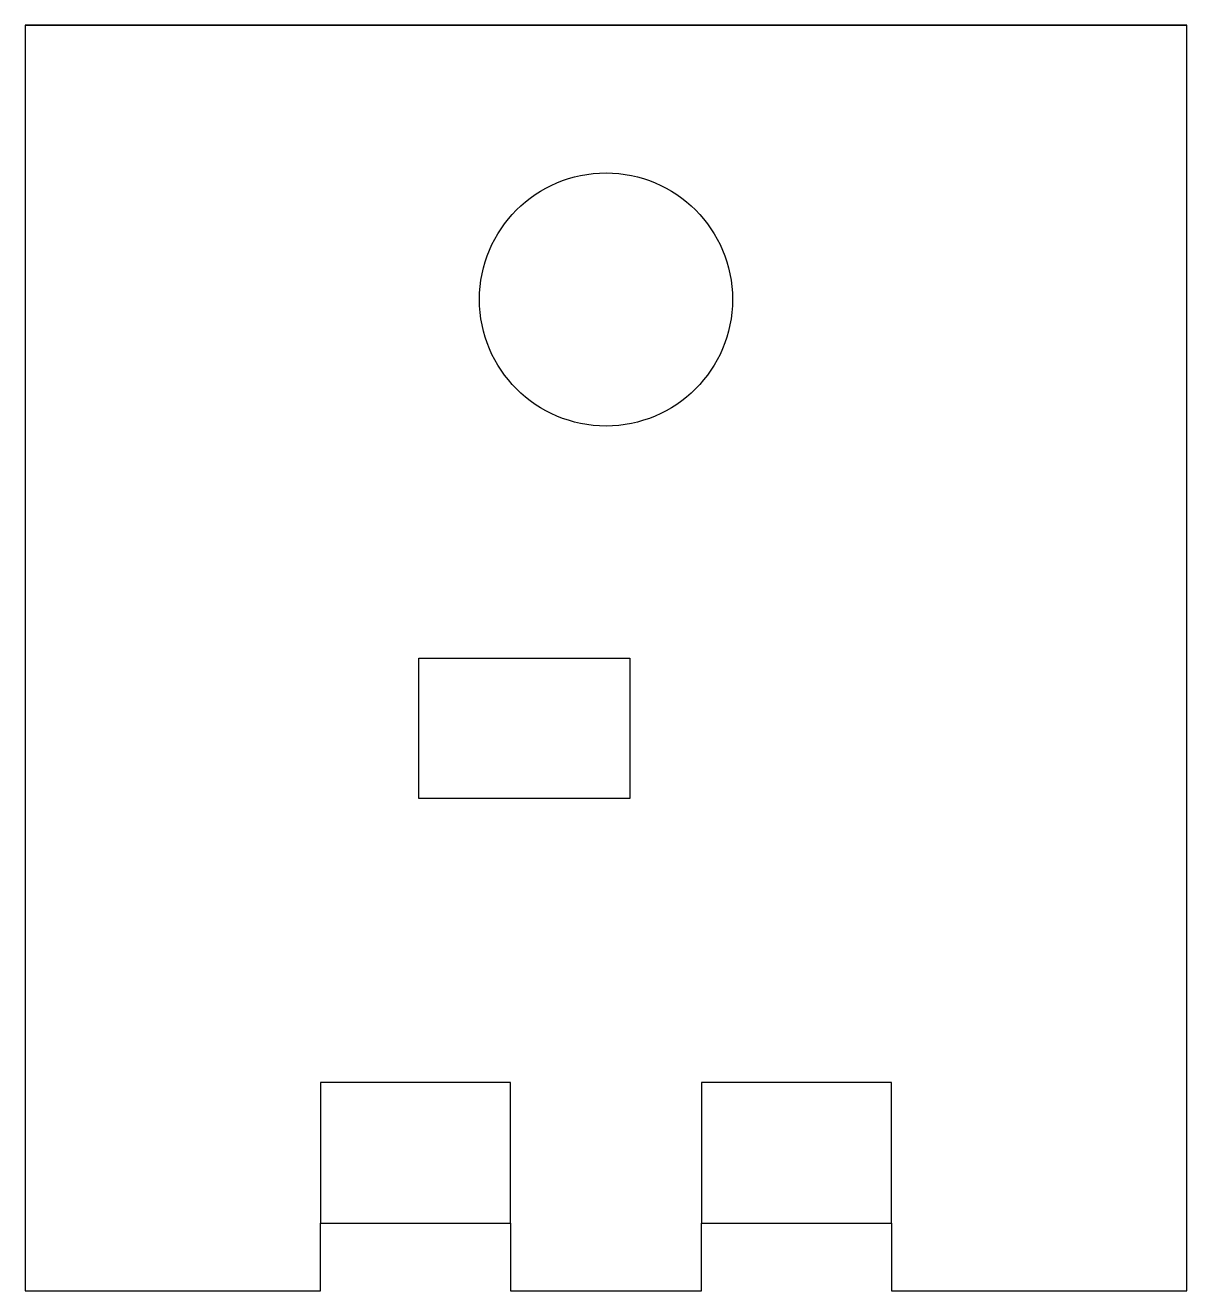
# Model space of a CAD drawing. Header units: millimetres. Extents: x 0 to 82.6, y 0 to 90.
import ezdxf

# ---------------------------------------------------------------- set-up
doc = ezdxf.new("R2010")
doc.units = ezdxf.units.MM
doc.layers.get('0').update_dxf_attribs({"linetype": 'CONTINUOUS'})

msp = doc.modelspace()

# ---------------------------------------------------------------- linework, layer by layer
for p, q in [((0, 90), (0, 0)), ((0, 90), (82.6, 90)), ((82.6, 0), (82.6, 90)), ((21, 0), (21, 4.8)), ((34.5, 4.8), (34.5, 0)), ((48.1, 0), (48.1, 4.8)), ((61.6, 4.8), (61.6, 0)), ((0, 0), (21, 0)), ((61.6, 0), (82.6, 0))]:
    msp.add_line(p, q)
for points in [[(34.5, 4.8), (34.5, 0), (48.1, 0), (48.1, 4.8), (61.6, 4.8), (61.6, 0), (82.6, 0), (82.6, 90), (0, 90), (0, 0), (21, 0), (21, 4.8)], [(28, 45), (43, 45), (43, 35), (28, 35)], [(21, 4.8), (34.5, 4.8), (34.5, 14.8), (21, 14.8)], [(48.1, 4.8), (61.6, 4.8), (61.6, 14.8), (48.1, 14.8)]]:
    msp.add_lwpolyline(points, close=True)
msp.add_circle((41.3, 70.5), 9)
msp.add_circle((41.3, 70.5), 9)

doc.saveas('drawing.dxf')
